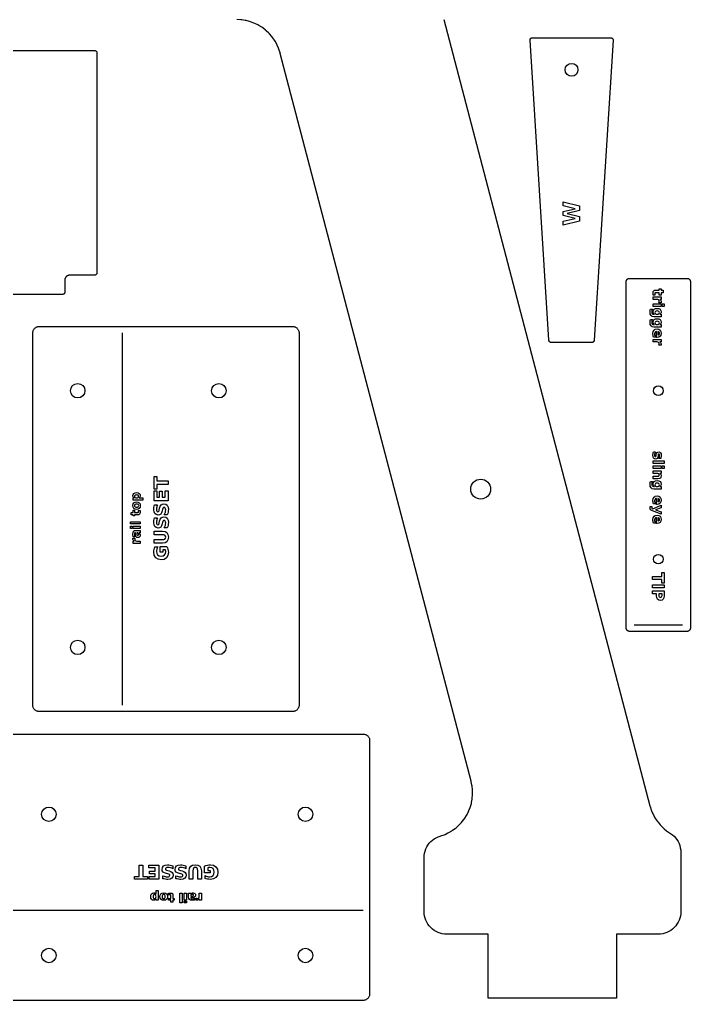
# Model space of a CAD drawing. Header units: millimetres. Extents: x 6 to 892, y 6 to 593.
# Drawn here: x 681.9 to 891, y 6 to 311.6 of the extents above; entities that cross this region are included whole.
import ezdxf

# ---------------------------------------------------------------- set-up
doc = ezdxf.new("R2010")
doc.units = ezdxf.units.MM
doc.layers.add('CUT', color=1, linetype='Continuous')
doc.layers.add('ENGRAVE', color=5, linetype='Continuous')

msp = doc.modelspace()

# ---------------------------------------------------------------- linework, layer by layer
at = {"layer": 'CUT'}
for points in [[(814.12, 311.65), (878.4, 66.6), (878.45, 66.44), (878.78, 65.38), (878.9, 65.06), (879.3, 64.11), (879.45, 63.81), (879.94, 62.91), (880.12, 62.62), (880.7, 61.77), (880.91, 61.5), (881.57, 60.71), (881.8, 60.46), (882.53, 59.74), (882.78, 59.51), (883.58, 58.87), (883.86, 58.67), (884.84, 58.02), (885.4, 57.61), (885.92, 57.15), (886.39, 56.64), (886.8, 56.09), (887.16, 55.49), (887.46, 54.87), (887.69, 54.22), (887.86, 53.55), (887.97, 52.86), (888, 52.17), (888, 33.65), (887.97, 32.96), (887.87, 32.28), (887.7, 31.62), (887.47, 30.97), (887.17, 30.35), (886.82, 29.76), (886.41, 29.21), (885.95, 28.7), (885.44, 28.24), (884.89, 27.83), (884.3, 27.48), (883.68, 27.18), (883.03, 26.95), (882.37, 26.78), (881.69, 26.68), (881, 26.65), (868, 26.65), (868, 6.65), (828, 6.65), (828, 26.65), (815, 26.65), (814.31, 26.68), (813.63, 26.78), (812.97, 26.95), (812.32, 27.18), (811.7, 27.48), (811.11, 27.83), (810.56, 28.24), (810.05, 28.7), (809.59, 29.21), (809.18, 29.76), (808.83, 30.35), (808.53, 30.97), (808.3, 31.62), (808.13, 32.28), (808.03, 32.96), (808, 33.65), (808, 50.5), (808.03, 51.19), (808.14, 51.87), (808.3, 52.54), (808.54, 53.19), (808.83, 53.82), (809.19, 54.41), (809.6, 54.96), (810.07, 55.47), (810.58, 55.93), (811.14, 56.34), (811.73, 56.69), (812.36, 56.98), (813.01, 57.21), (813.25, 57.28), (814.2, 57.62), (814.51, 57.74), (815.43, 58.17), (815.73, 58.32), (816.6, 58.83), (816.88, 59.02), (817.7, 59.61), (817.96, 59.82), (818.72, 60.48), (818.96, 60.72), (819.65, 61.45), (819.87, 61.71), (820.49, 62.51), (820.68, 62.78), (821.21, 63.64), (821.38, 63.93), (821.83, 64.83), (821.97, 65.14), (822.33, 66.08), (822.44, 66.4), (822.71, 67.37), (822.78, 67.7), (822.96, 68.69), (823, 69.03), (823.08, 70.03), (823.1, 70.37), (823.08, 71.38), (823.06, 71.72), (822.94, 72.72), (822.89, 73.05), (822.66, 74.12), (822.63, 74.28), (763.13, 301.12), (763.08, 301.29), (762.73, 302.38), (762.61, 302.71), (762.19, 303.69), (762.03, 304), (761.51, 304.93), (761.32, 305.23), (760.72, 306.1), (760.5, 306.38), (759.81, 307.18), (759.56, 307.44), (758.79, 308.17), (758.52, 308.4), (757.68, 309.04), (757.39, 309.25), (756.49, 309.81), (756.18, 309.98), (755.23, 310.44), (754.9, 310.58), (753.91, 310.95), (753.57, 311.06), (752.55, 311.32), (752.2, 311.39), (751.15, 311.55), (750.8, 311.59), (749.65, 311.65)], [(586.75, 302), (705.25, 302), (705.32, 302), (705.4, 301.99), (705.47, 301.97), (705.54, 301.94), (705.6, 301.91), (705.67, 301.87), (705.73, 301.83), (705.78, 301.78), (705.83, 301.73), (705.87, 301.67), (705.91, 301.6), (705.94, 301.54), (705.97, 301.47), (705.99, 301.4), (706, 301.32), (706, 301.25), (706, 232.75), (706, 232.68), (705.99, 232.6), (705.97, 232.53), (705.94, 232.46), (705.91, 232.4), (705.87, 232.33), (705.83, 232.27), (705.78, 232.22), (705.73, 232.17), (705.67, 232.13), (705.6, 232.09), (705.54, 232.06), (705.47, 232.03), (705.4, 232.01), (705.32, 232), (705.25, 232), (697.51, 232), (697.49, 232), (697.37, 231.99), (697.33, 231.99), (697.23, 231.97), (697.19, 231.97), (697.08, 231.94), (697.05, 231.93), (696.94, 231.89), (696.91, 231.88), (696.81, 231.83), (696.78, 231.81), (696.68, 231.76), (696.65, 231.74), (696.56, 231.67), (696.53, 231.65), (696.45, 231.57), (696.43, 231.55), (696.35, 231.47), (696.33, 231.44), (696.26, 231.35), (696.24, 231.32), (696.19, 231.22), (696.17, 231.19), (696.12, 231.09), (696.11, 231.06), (696.07, 230.95), (696.06, 230.92), (696.03, 230.81), (696.03, 230.77), (696.01, 230.67), (696.01, 230.63), (696, 230.51), (696, 230.49), (696, 226.75), (696, 226.68), (695.99, 226.6), (695.97, 226.53), (695.94, 226.46), (695.91, 226.4), (695.87, 226.33), (695.83, 226.27), (695.78, 226.22), (695.73, 226.17), (695.67, 226.13), (695.6, 226.09), (695.54, 226.06), (695.47, 226.03), (695.4, 226.01), (695.32, 226), (695.25, 226), (666.75, 226)], [(673, 89), (789, 89), (789, 89), (789.2, 88.99), (789.39, 88.96), (789.58, 88.91), (789.77, 88.85), (789.94, 88.76), (790.11, 88.66), (790.27, 88.55), (790.41, 88.41), (790.55, 88.27), (790.66, 88.11), (790.76, 87.94), (790.85, 87.77), (790.91, 87.58), (790.96, 87.39), (790.99, 87.2), (791, 87), (791, 8), (790.99, 7.8), (790.96, 7.61), (790.91, 7.42), (790.85, 7.23), (790.76, 7.06), (790.66, 6.89), (790.55, 6.73), (790.41, 6.59), (790.27, 6.45), (790.11, 6.34), (789.94, 6.24), (789.77, 6.15), (789.58, 6.09), (789.39, 6.04), (789.2, 6.01), (789, 6), (673, 6)]]:
    msp.add_lwpolyline(points, dxfattribs=at)
for points in [[(861, 211.7), (860.99, 211.63), (860.97, 211.55), (860.95, 211.48), (860.92, 211.41), (860.88, 211.35), (860.84, 211.29), (860.79, 211.23), (860.73, 211.18), (860.67, 211.13), (860.61, 211.09), (860.54, 211.06), (860.47, 211.03), (860.4, 211.02), (860.32, 211), (860.25, 211), (847.65, 211), (847.58, 211), (847.51, 211.02), (847.43, 211.03), (847.36, 211.06), (847.29, 211.09), (847.23, 211.13), (847.17, 211.18), (847.11, 211.23), (847.07, 211.29), (847.02, 211.35), (846.98, 211.41), (846.95, 211.48), (846.93, 211.55), (846.91, 211.63), (846.91, 211.7), (841, 305.2), (841, 305.27), (841.01, 305.35), (841.02, 305.42), (841.04, 305.49), (841.06, 305.55), (841.1, 305.62), (841.13, 305.68), (841.18, 305.74), (841.23, 305.79), (841.28, 305.84), (841.34, 305.88), (841.4, 305.92), (841.47, 305.95), (841.54, 305.97), (841.61, 305.99), (841.68, 306), (841.75, 306), (866.15, 306), (866.22, 306), (866.3, 305.99), (866.37, 305.97), (866.43, 305.95), (866.5, 305.92), (866.56, 305.88), (866.62, 305.84), (866.67, 305.79), (866.72, 305.74), (866.77, 305.68), (866.81, 305.62), (866.84, 305.55), (866.86, 305.49), (866.88, 305.42), (866.9, 305.35), (866.9, 305.27), (866.9, 305.2), (861, 211.7)], [(871, 230), (871, 230.1), (871.02, 230.2), (871.04, 230.29), (871.08, 230.38), (871.12, 230.47), (871.17, 230.56), (871.23, 230.63), (871.29, 230.71), (871.37, 230.77), (871.44, 230.83), (871.53, 230.88), (871.62, 230.92), (871.71, 230.96), (871.8, 230.98), (871.9, 231), (872, 231), (890, 231), (890.1, 231), (890.2, 230.98), (890.29, 230.96), (890.38, 230.92), (890.47, 230.88), (890.56, 230.83), (890.63, 230.77), (890.71, 230.71), (890.77, 230.63), (890.83, 230.56), (890.88, 230.47), (890.92, 230.38), (890.96, 230.29), (890.98, 230.2), (891, 230.1), (891, 230), (891, 122), (891, 121.9), (890.98, 121.8), (890.96, 121.71), (890.92, 121.62), (890.88, 121.53), (890.83, 121.44), (890.77, 121.37), (890.71, 121.29), (890.63, 121.23), (890.56, 121.17), (890.47, 121.12), (890.38, 121.08), (890.29, 121.04), (890.2, 121.02), (890.1, 121), (890, 121), (872, 121), (871.9, 121), (871.8, 121.02), (871.71, 121.04), (871.62, 121.08), (871.53, 121.12), (871.44, 121.17), (871.37, 121.23), (871.29, 121.29), (871.23, 121.37), (871.17, 121.44), (871.12, 121.53), (871.08, 121.62), (871.04, 121.71), (871.02, 121.8), (871, 121.9), (871, 122), (871, 230)], [(769, 98), (768.99, 97.8), (768.96, 97.61), (768.91, 97.42), (768.85, 97.23), (768.76, 97.06), (768.66, 96.89), (768.55, 96.73), (768.41, 96.59), (768.27, 96.45), (768.11, 96.34), (767.94, 96.24), (767.77, 96.15), (767.58, 96.09), (767.39, 96.04), (767.2, 96.01), (767, 96), (688, 96), (687.8, 96.01), (687.61, 96.04), (687.42, 96.09), (687.23, 96.15), (687.06, 96.24), (686.89, 96.34), (686.73, 96.45), (686.59, 96.59), (686.45, 96.73), (686.34, 96.89), (686.24, 97.06), (686.15, 97.23), (686.09, 97.42), (686.04, 97.61), (686.01, 97.8), (686, 98), (686, 214), (686.01, 214.2), (686.04, 214.39), (686.09, 214.58), (686.15, 214.77), (686.24, 214.94), (686.34, 215.11), (686.45, 215.27), (686.59, 215.41), (686.73, 215.55), (686.89, 215.66), (687.06, 215.76), (687.23, 215.85), (687.42, 215.91), (687.61, 215.96), (687.8, 215.99), (688, 216), (767, 216), (767.2, 215.99), (767.39, 215.96), (767.58, 215.91), (767.77, 215.85), (767.94, 215.76), (768.11, 215.66), (768.27, 215.55), (768.41, 215.41), (768.55, 215.27), (768.66, 215.11), (768.76, 214.94), (768.85, 214.77), (768.91, 214.58), (768.96, 214.39), (768.99, 214.2), (769, 214), (769, 98)]]:
    msp.add_lwpolyline(points, close=True, dxfattribs=at)
for centre, radius in [((853.95, 296), 2), ((700, 196), 2.25), ((744, 196), 2.25), ((881, 196), 1.5), ((825.62, 165.32), 3.1), ((881, 143.5), 1.5), ((700, 116), 2.25), ((744, 116), 2.25), ((691, 64), 2.25), ((771, 64), 2.25), ((691, 20), 2.25), ((771, 20), 2.25)]:
    msp.add_circle(centre, radius, dxfattribs=at)
at = {"layer": 'ENGRAVE'}
for points in [[(851.37, 247.56), (851.37, 248.82), (855.08, 249.7), (851.37, 250.58), (851.37, 251.85), (855.08, 252.72), (851.37, 253.61), (851.37, 254.86), (856.47, 253.65), (856.47, 252.14), (852.59, 251.21), (856.47, 250.29), (856.47, 248.78), (851.37, 247.56)], [(882.54, 226.54), (881.84, 226.54), (881.84, 225.73), (881.28, 225.73), (881.28, 226.54), (880.24, 226.54), (880.09, 226.52), (880, 226.47), (879.96, 226.37), (879.94, 226.2), (879.94, 225.8), (879.38, 225.8), (879.38, 226.47), (879.43, 226.87), (879.57, 227.13), (879.84, 227.28), (880.24, 227.33), (881.28, 227.33), (881.28, 227.72), (881.84, 227.72), (881.84, 227.33), (882.54, 227.33), (882.54, 226.54)], [(881.17, 223.42), (881.21, 223.52), (881.24, 223.63), (881.26, 223.73), (881.27, 223.83), (881.22, 224.1), (881.07, 224.3), (880.83, 224.42), (880.51, 224.46), (879.38, 224.46), (879.38, 225.25), (881.84, 225.25), (881.84, 224.46), (881.44, 224.46), (881.65, 224.3), (881.79, 224.11), (881.87, 223.9), (881.9, 223.64), (881.9, 223.6), (881.9, 223.56), (881.89, 223.5), (881.88, 223.42), (881.17, 223.42)], [(879.8, 219.81), (879.61, 219.98), (879.48, 220.17), (879.41, 220.38), (879.38, 220.62), (879.47, 221.03), (879.73, 221.37), (880.14, 221.59), (880.64, 221.66), (881.14, 221.59), (881.54, 221.37), (881.81, 221.03), (881.9, 220.62), (881.87, 220.38), (881.79, 220.17), (881.66, 219.98), (881.48, 219.81), (881.84, 219.81), (881.84, 219.02), (879.63, 219.02), (879.1, 219.11), (878.72, 219.4), (878.49, 219.85), (878.41, 220.48), (878.42, 220.71), (878.44, 220.93), (878.49, 221.14), (878.55, 221.36), (879.16, 221.36), (879.06, 221.16), (878.99, 220.96), (878.94, 220.76), (878.93, 220.56), (878.97, 220.22), (879.1, 219.99), (879.32, 219.86), (879.63, 219.81), (879.8, 219.81)], [(881.33, 220.33), (881.28, 220.55), (881.15, 220.71), (880.93, 220.81), (880.64, 220.85), (880.34, 220.81), (880.13, 220.72), (880, 220.55), (879.95, 220.33), (880, 220.11), (880.13, 219.95), (880.35, 219.85), (880.64, 219.81), (880.93, 219.85), (881.15, 219.95), (881.28, 220.11), (881.33, 220.33)], [(879.8, 216.59), (879.61, 216.76), (879.48, 216.95), (879.41, 217.16), (879.38, 217.4), (879.47, 217.81), (879.73, 218.15), (880.14, 218.37), (880.64, 218.44), (881.14, 218.37), (881.54, 218.15), (881.81, 217.81), (881.9, 217.4), (881.87, 217.16), (881.79, 216.95), (881.66, 216.76), (881.48, 216.59), (881.84, 216.59), (881.84, 215.8), (879.63, 215.8), (879.1, 215.89), (878.72, 216.17), (878.49, 216.63), (878.41, 217.26), (878.42, 217.49), (878.44, 217.71), (878.49, 217.92), (878.55, 218.14), (879.16, 218.14), (879.06, 217.94), (878.99, 217.74), (878.94, 217.54), (878.93, 217.34), (878.97, 217), (879.1, 216.77), (879.32, 216.64), (879.63, 216.59), (879.8, 216.59)], [(881.33, 217.11), (881.28, 217.33), (881.15, 217.49), (880.93, 217.59), (880.64, 217.63), (880.34, 217.59), (880.13, 217.49), (880, 217.33), (879.95, 217.11), (880, 216.89), (880.13, 216.73), (880.35, 216.63), (880.64, 216.59), (880.93, 216.63), (881.15, 216.73), (881.28, 216.89), (881.33, 217.11)], [(880.62, 212.59), (880.39, 212.59), (880.39, 214.43), (880.15, 214.36), (879.98, 214.23), (879.87, 214.02), (879.84, 213.75), (879.86, 213.5), (879.91, 213.24), (880.01, 212.98), (880.14, 212.7), (879.53, 212.7), (879.44, 212.98), (879.37, 213.26), (879.33, 213.54), (879.32, 213.82), (879.4, 214.41), (879.66, 214.86), (880.06, 215.14), (880.61, 215.23), (881.15, 215.14), (881.55, 214.87), (881.81, 214.43), (881.9, 213.86), (881.81, 213.34), (881.55, 212.94), (881.14, 212.68), (880.62, 212.59)], [(880.88, 213.4), (881.08, 213.43), (881.24, 213.53), (881.34, 213.68), (881.38, 213.87), (881.35, 214.08), (881.25, 214.24), (881.09, 214.36), (880.88, 214.42), (880.88, 213.4)], [(881.17, 210.16), (881.21, 210.27), (881.24, 210.37), (881.26, 210.47), (881.27, 210.58), (881.22, 210.84), (881.07, 211.04), (880.83, 211.16), (880.51, 211.21), (879.38, 211.21), (879.38, 211.99), (881.84, 211.99), (881.84, 211.21), (881.44, 211.21), (881.65, 211.04), (881.79, 210.86), (881.87, 210.64), (881.9, 210.39), (881.9, 210.35), (881.9, 210.3), (881.89, 210.24), (881.88, 210.17), (881.17, 210.16)], [(881.76, 174.87), (881.17, 174.87), (881.26, 175.12), (881.32, 175.36), (881.36, 175.59), (881.38, 175.8), (881.36, 176), (881.32, 176.14), (881.25, 176.22), (881.15, 176.24), (881.07, 176.22), (881, 176.16), (880.96, 176.05), (880.93, 175.87), (880.91, 175.73), (880.81, 175.22), (880.66, 174.91), (880.43, 174.76), (880.1, 174.71), (879.76, 174.78), (879.51, 175), (879.37, 175.36), (879.32, 175.86), (879.33, 176.11), (879.35, 176.37), (879.4, 176.63), (879.47, 176.9), (880.07, 176.9), (879.97, 176.66), (879.9, 176.42), (879.85, 176.17), (879.84, 175.92), (879.85, 175.71), (879.9, 175.57), (879.98, 175.48), (880.09, 175.45), (880.18, 175.47), (880.25, 175.53), (880.29, 175.65), (880.33, 175.85), (880.35, 175.99), (880.44, 176.44), (880.59, 176.73), (880.81, 176.89), (881.13, 176.94), (881.47, 176.87), (881.71, 176.67), (881.85, 176.33), (881.9, 175.85), (881.89, 175.63), (881.87, 175.39), (881.83, 175.14), (881.76, 174.87)], [(723.79, 165.28), (723.79, 169.31), (724.64, 169.31), (724.64, 167.86), (728.16, 167.86), (728.16, 166.74), (724.64, 166.74), (724.64, 165.28), (723.79, 165.28)], [(880.88, 168.56), (879.38, 168.56), (879.38, 169.35), (879.62, 169.35), (880.53, 169.35), (880.8, 169.35), (880.97, 169.36), (881.07, 169.38), (881.14, 169.41), (881.21, 169.46), (881.26, 169.54), (881.3, 169.62), (881.31, 169.72), (881.26, 169.94), (881.12, 170.1), (880.89, 170.21), (880.59, 170.24), (879.38, 170.24), (879.38, 171.03), (881.84, 171.03), (881.84, 170.24), (881.48, 170.24), (881.67, 170.06), (881.8, 169.87), (881.87, 169.65), (881.9, 169.42), (881.83, 169.05), (881.64, 168.78), (881.32, 168.61), (880.88, 168.56)], [(879.8, 166.15), (879.61, 166.32), (879.48, 166.51), (879.41, 166.72), (879.38, 166.96), (879.47, 167.37), (879.73, 167.71), (880.14, 167.93), (880.64, 168), (881.14, 167.93), (881.54, 167.71), (881.81, 167.37), (881.9, 166.96), (881.87, 166.72), (881.79, 166.51), (881.66, 166.32), (881.48, 166.15), (881.84, 166.15), (881.84, 165.36), (879.63, 165.36), (879.1, 165.45), (878.72, 165.74), (878.49, 166.19), (878.41, 166.82), (878.42, 167.05), (878.44, 167.27), (878.49, 167.48), (878.55, 167.7), (879.16, 167.7), (879.06, 167.5), (878.99, 167.3), (878.94, 167.1), (878.93, 166.9), (878.97, 166.56), (879.1, 166.33), (879.32, 166.2), (879.63, 166.15), (879.8, 166.15)], [(881.33, 166.67), (881.28, 166.89), (881.15, 167.05), (880.93, 167.15), (880.64, 167.19), (880.34, 167.15), (880.13, 167.06), (880, 166.89), (879.95, 166.67), (880, 166.45), (880.13, 166.29), (880.35, 166.19), (880.64, 166.15), (880.93, 166.19), (881.15, 166.29), (881.28, 166.45), (881.33, 166.67)], [(719.12, 162.59), (720.27, 162.59), (720.27, 161.9), (717.25, 161.9), (717.25, 162.59), (717.57, 162.59), (717.41, 162.75), (717.29, 162.92), (717.22, 163.1), (717.2, 163.32), (717.28, 163.69), (717.52, 163.98), (717.89, 164.18), (718.35, 164.24), (718.81, 164.18), (719.18, 163.98), (719.42, 163.69), (719.5, 163.32), (719.47, 163.1), (719.41, 162.92), (719.29, 162.75), (719.12, 162.59)], [(717.71, 163.06), (717.75, 162.86), (717.87, 162.71), (718.07, 162.62), (718.35, 162.59), (718.62, 162.62), (718.82, 162.71), (718.95, 162.86), (718.99, 163.06), (718.95, 163.26), (718.83, 163.4), (718.62, 163.49), (718.35, 163.52), (718.07, 163.49), (717.87, 163.4), (717.75, 163.26), (717.71, 163.06)], [(723.79, 161.71), (723.79, 164.75), (724.64, 164.75), (724.64, 162.83), (725.45, 162.83), (725.45, 164.64), (726.31, 164.64), (726.31, 162.83), (727.31, 162.83), (727.31, 164.81), (728.16, 164.81), (728.16, 161.71), (723.79, 161.71)], [(880.62, 160.58), (880.39, 160.58), (880.39, 162.42), (880.15, 162.36), (879.98, 162.22), (879.87, 162.02), (879.84, 161.74), (879.86, 161.49), (879.91, 161.23), (880.01, 160.97), (880.14, 160.7), (879.53, 160.7), (879.44, 160.98), (879.37, 161.26), (879.33, 161.54), (879.32, 161.81), (879.4, 162.41), (879.66, 162.85), (880.06, 163.13), (880.61, 163.22), (881.15, 163.13), (881.55, 162.86), (881.81, 162.43), (881.9, 161.86), (881.81, 161.34), (881.55, 160.93), (881.14, 160.67), (880.62, 160.58)], [(880.88, 161.39), (881.08, 161.42), (881.24, 161.52), (881.34, 161.67), (881.38, 161.86), (881.35, 162.07), (881.25, 162.23), (881.09, 162.35), (880.88, 162.41), (880.88, 161.39)], [(717.2, 160.19), (717.28, 160.69), (717.5, 161.07), (717.87, 161.31), (718.35, 161.39), (718.83, 161.31), (719.19, 161.07), (719.42, 160.69), (719.5, 160.19), (719.42, 159.68), (719.19, 159.3), (718.83, 159.06), (718.35, 158.98), (717.87, 159.06), (717.5, 159.3), (717.28, 159.68), (717.2, 160.19)], [(717.7, 160.19), (717.74, 159.98), (717.87, 159.83), (718.07, 159.74), (718.35, 159.71), (718.63, 159.74), (718.83, 159.83), (718.96, 159.98), (719, 160.19), (718.96, 160.39), (718.83, 160.54), (718.63, 160.63), (718.35, 160.66), (718.07, 160.63), (717.87, 160.54), (717.74, 160.39), (717.7, 160.19)], [(723.92, 160.43), (724.85, 160.43), (724.71, 160.07), (724.61, 159.73), (724.54, 159.39), (724.52, 159.08), (724.55, 158.73), (724.64, 158.48), (724.78, 158.34), (724.98, 158.29), (725.14, 158.32), (725.26, 158.42), (725.35, 158.6), (725.42, 158.89), (725.52, 159.37), (725.71, 159.99), (725.97, 160.41), (726.33, 160.64), (726.82, 160.72), (727.45, 160.61), (727.89, 160.29), (728.16, 159.74), (728.25, 158.98), (728.23, 158.56), (728.17, 158.14), (728.07, 157.72), (727.93, 157.3), (726.98, 157.3), (727.17, 157.71), (727.32, 158.11), (727.4, 158.5), (727.43, 158.87), (727.4, 159.19), (727.3, 159.43), (727.15, 159.58), (726.95, 159.63), (726.77, 159.6), (726.64, 159.5), (726.53, 159.3), (726.44, 158.96), (726.34, 158.53), (726.16, 157.96), (725.89, 157.57), (725.53, 157.34), (725.06, 157.26), (724.49, 157.37), (724.06, 157.69), (723.79, 158.2), (723.71, 158.9), (723.72, 159.27), (723.76, 159.64), (723.83, 160.03), (723.92, 160.43)], [(881.84, 160.31), (881.84, 159.52), (880.17, 158.86), (881.84, 158.3), (881.84, 157.51), (879.15, 158.55), (878.8, 158.72), (878.57, 158.91), (878.45, 159.15), (878.41, 159.46), (878.41, 159.91), (878.93, 159.91), (878.93, 159.67), (878.94, 159.49), (878.99, 159.38), (879.08, 159.3), (879.22, 159.23), (879.29, 159.21), (881.84, 160.31)], [(716.63, 158), (717.25, 158), (717.25, 158.72), (717.75, 158.72), (717.75, 158), (718.68, 158), (718.81, 158.01), (718.89, 158.06), (718.93, 158.15), (718.94, 158.3), (718.94, 158.66), (719.44, 158.66), (719.44, 158.06), (719.4, 157.71), (719.27, 157.47), (719.03, 157.34), (718.68, 157.3), (717.75, 157.3), (717.75, 156.95), (717.25, 156.95), (717.25, 157.3), (716.63, 157.3), (716.63, 158)], [(723.92, 156.38), (724.85, 156.38), (724.71, 156.02), (724.61, 155.67), (724.54, 155.34), (724.52, 155.03), (724.55, 154.67), (724.64, 154.43), (724.78, 154.28), (724.98, 154.24), (725.14, 154.27), (725.26, 154.37), (725.35, 154.55), (725.42, 154.84), (725.52, 155.32), (725.71, 155.94), (725.97, 156.36), (726.33, 156.59), (726.82, 156.66), (727.45, 156.56), (727.89, 156.23), (728.16, 155.69), (728.25, 154.92), (728.23, 154.51), (728.17, 154.09), (728.07, 153.67), (727.93, 153.25), (726.98, 153.25), (727.17, 153.66), (727.32, 154.06), (727.4, 154.44), (727.43, 154.82), (727.4, 155.14), (727.3, 155.38), (727.15, 155.53), (726.95, 155.58), (726.77, 155.54), (726.64, 155.44), (726.53, 155.24), (726.44, 154.91), (726.34, 154.48), (726.16, 153.91), (725.89, 153.52), (725.53, 153.29), (725.06, 153.21), (724.49, 153.32), (724.06, 153.63), (723.79, 154.15), (723.71, 154.85), (723.72, 155.21), (723.76, 155.59), (723.83, 155.98), (723.92, 156.38)], [(880.62, 154.6), (880.39, 154.6), (880.39, 156.44), (880.15, 156.37), (879.98, 156.24), (879.87, 156.03), (879.84, 155.76), (879.86, 155.51), (879.91, 155.25), (880.01, 154.98), (880.14, 154.71), (879.53, 154.71), (879.44, 154.99), (879.37, 155.27), (879.33, 155.55), (879.32, 155.83), (879.4, 156.42), (879.66, 156.87), (880.06, 157.14), (880.61, 157.24), (881.15, 157.15), (881.55, 156.87), (881.81, 156.44), (881.9, 155.87), (881.81, 155.35), (881.55, 154.94), (881.14, 154.68), (880.62, 154.6)], [(880.88, 155.4), (881.08, 155.44), (881.24, 155.54), (881.34, 155.69), (881.38, 155.88), (881.35, 156.08), (881.25, 156.25), (881.09, 156.36), (880.88, 156.43), (880.88, 155.4)], [(718.19, 152.45), (719.44, 152.45), (719.44, 151.75), (719.12, 151.75), (719.29, 151.6), (719.41, 151.43), (719.47, 151.23), (719.5, 151), (719.45, 150.69), (719.3, 150.45), (719.07, 150.29), (718.78, 150.24), (718.45, 150.3), (718.22, 150.5), (718.08, 150.84), (718.04, 151.33), (718.04, 151.75), (717.99, 151.75), (717.84, 151.71), (717.74, 151.61), (717.68, 151.45), (717.66, 151.21), (717.68, 150.99), (717.71, 150.79), (717.77, 150.6), (717.84, 150.43), (717.31, 150.43), (717.26, 150.65), (717.23, 150.88), (717.21, 151.11), (717.2, 151.33), (717.26, 151.84), (717.43, 152.19), (717.74, 152.38), (718.19, 152.45)], [(717.85, 150.05), (717.81, 149.96), (717.78, 149.87), (717.77, 149.78), (717.76, 149.69), (717.81, 149.45), (717.94, 149.27), (718.15, 149.16), (718.43, 149.13), (719.44, 149.13), (719.44, 148.43), (717.25, 148.43), (717.25, 149.13), (717.61, 149.13), (717.43, 149.27), (717.3, 149.44), (717.22, 149.63), (717.2, 149.86), (717.2, 149.89), (717.2, 149.93), (717.21, 149.98), (717.22, 150.05), (717.85, 150.05)], [(718.46, 151.38), (718.47, 151.19), (718.53, 151.05), (718.62, 150.97), (718.75, 150.94), (718.87, 150.96), (718.96, 151.03), (719.01, 151.14), (719.03, 151.28), (719, 151.46), (718.89, 151.61), (718.73, 151.71), (718.54, 151.75), (718.46, 151.75), (718.46, 151.38)], [(723.79, 148.46), (723.79, 149.59), (726.41, 149.59), (726.87, 149.63), (727.18, 149.77), (727.36, 150), (727.42, 150.34), (727.36, 150.69), (727.18, 150.93), (726.87, 151.06), (726.41, 151.1), (723.79, 151.1), (723.79, 152.23), (726.41, 152.23), (727.22, 152.11), (727.79, 151.76), (728.13, 151.18), (728.25, 150.34), (728.13, 149.51), (727.79, 148.93), (727.22, 148.58), (726.41, 148.46), (723.79, 148.46)], [(727.83, 147.47), (728.01, 147.04), (728.14, 146.59), (728.22, 146.13), (728.25, 145.65), (728.09, 144.67), (727.63, 143.92), (726.91, 143.44), (725.98, 143.28), (725.03, 143.45), (724.31, 143.93), (723.86, 144.7), (723.71, 145.72), (723.73, 146.14), (723.79, 146.55), (723.89, 146.94), (724.03, 147.31), (724.94, 147.31), (724.76, 146.94), (724.63, 146.58), (724.55, 146.22), (724.52, 145.85), (724.62, 145.26), (724.9, 144.82), (725.36, 144.54), (725.98, 144.45), (726.59, 144.54), (727.05, 144.8), (727.33, 145.23), (727.43, 145.8), (727.42, 145.97), (727.41, 146.13), (727.38, 146.27), (727.34, 146.4), (726.49, 146.4), (726.49, 145.71), (725.73, 145.71), (725.73, 147.47), (727.83, 147.47)], [(882.85, 139.33), (882.85, 135.97), (882.13, 135.97), (882.13, 137.18), (879.2, 137.18), (879.2, 138.12), (882.13, 138.12), (882.13, 139.33), (882.85, 139.33)], [(882.85, 133.62), (882.85, 132.06), (882.77, 131.45), (882.54, 131), (882.16, 130.72), (881.66, 130.62), (881.15, 130.72), (880.77, 131), (880.54, 131.45), (880.46, 132.06), (880.46, 132.68), (879.2, 132.68), (879.2, 133.62), (882.85, 133.62)], [(882.16, 132.68), (881.15, 132.68), (881.15, 132.16), (881.18, 131.92), (881.28, 131.74), (881.44, 131.63), (881.66, 131.59), (881.87, 131.63), (882.03, 131.74), (882.13, 131.92), (882.16, 132.16), (882.16, 132.68)], [(721.72, 43.79), (717.69, 43.79), (717.69, 44.64), (719.14, 44.64), (719.14, 48.16), (720.26, 48.16), (720.26, 44.64), (721.72, 44.64), (721.72, 43.79)], [(725.29, 43.79), (722.25, 43.79), (722.25, 44.64), (724.17, 44.64), (724.17, 45.45), (722.36, 45.45), (722.36, 46.31), (724.17, 46.31), (724.17, 47.31), (722.19, 47.31), (722.19, 48.16), (725.29, 48.16), (725.29, 43.79)], [(726.57, 43.92), (726.57, 44.85), (726.93, 44.71), (727.27, 44.61), (727.61, 44.55), (727.92, 44.52), (728.27, 44.55), (728.52, 44.64), (728.66, 44.78), (728.71, 44.98), (728.68, 45.14), (728.58, 45.26), (728.4, 45.35), (728.11, 45.42), (727.63, 45.52), (727.01, 45.71), (726.59, 45.97), (726.36, 46.33), (726.28, 46.82), (726.39, 47.45), (726.71, 47.89), (727.26, 48.16), (728.02, 48.25), (728.44, 48.23), (728.86, 48.17), (729.28, 48.07), (729.7, 47.93), (729.7, 46.98), (729.29, 47.17), (728.89, 47.32), (728.5, 47.4), (728.13, 47.43), (727.81, 47.4), (727.57, 47.3), (727.42, 47.16), (727.37, 46.95), (727.4, 46.77), (727.5, 46.64), (727.7, 46.53), (728.04, 46.44), (728.47, 46.34), (729.04, 46.16), (729.43, 45.89), (729.66, 45.53), (729.74, 45.06), (729.63, 44.49), (729.31, 44.06), (728.8, 43.79), (728.1, 43.71), (727.73, 43.72), (727.36, 43.76), (726.97, 43.83), (726.57, 43.92)], [(730.62, 43.92), (730.62, 44.85), (730.98, 44.71), (731.33, 44.61), (731.66, 44.55), (731.97, 44.52), (732.33, 44.55), (732.57, 44.64), (732.72, 44.78), (732.76, 44.98), (732.73, 45.14), (732.63, 45.26), (732.45, 45.35), (732.16, 45.42), (731.68, 45.52), (731.06, 45.71), (730.64, 45.97), (730.41, 46.33), (730.34, 46.82), (730.44, 47.45), (730.77, 47.89), (731.31, 48.16), (732.08, 48.25), (732.49, 48.23), (732.91, 48.17), (733.33, 48.07), (733.75, 47.93), (733.75, 46.98), (733.34, 47.17), (732.94, 47.32), (732.56, 47.4), (732.18, 47.43), (731.86, 47.4), (731.62, 47.3), (731.47, 47.16), (731.42, 46.95), (731.46, 46.77), (731.56, 46.64), (731.76, 46.53), (732.09, 46.44), (732.52, 46.34), (733.09, 46.16), (733.48, 45.89), (733.71, 45.53), (733.79, 45.06), (733.68, 44.49), (733.37, 44.06), (732.85, 43.79), (732.15, 43.71), (731.79, 43.72), (731.41, 43.76), (731.02, 43.83), (730.62, 43.92)], [(738.54, 43.79), (737.41, 43.79), (737.41, 46.41), (737.37, 46.87), (737.23, 47.18), (737, 47.36), (736.66, 47.42), (736.31, 47.36), (736.07, 47.18), (735.94, 46.87), (735.9, 46.41), (735.9, 43.79), (734.77, 43.79), (734.77, 46.41), (734.89, 47.22), (735.24, 47.79), (735.82, 48.13), (736.66, 48.25), (737.49, 48.13), (738.07, 47.79), (738.42, 47.22), (738.54, 46.41), (738.54, 43.79)], [(739.53, 47.83), (739.96, 48.01), (740.41, 48.14), (740.87, 48.22), (741.35, 48.25), (742.33, 48.09), (743.08, 47.63), (743.56, 46.91), (743.72, 45.98), (743.55, 45.03), (743.07, 44.31), (742.3, 43.86), (741.28, 43.71), (740.86, 43.73), (740.45, 43.79), (740.06, 43.89), (739.69, 44.03), (739.69, 44.94), (740.06, 44.76), (740.42, 44.63), (740.78, 44.55), (741.15, 44.52), (741.74, 44.62), (742.18, 44.9), (742.46, 45.36), (742.55, 45.98), (742.46, 46.59), (742.2, 47.05), (741.77, 47.33), (741.2, 47.43), (741.03, 47.42), (740.87, 47.41), (740.73, 47.38), (740.6, 47.34), (740.6, 46.49), (741.29, 46.49), (741.29, 45.73), (739.53, 45.73), (739.53, 47.83)], [(724.41, 39.12), (724.41, 40.27), (725.1, 40.27), (725.1, 37.25), (724.41, 37.25), (724.41, 37.57), (724.25, 37.41), (724.08, 37.29), (723.9, 37.22), (723.68, 37.2), (723.31, 37.28), (723.02, 37.52), (722.82, 37.89), (722.76, 38.35), (722.82, 38.81), (723.02, 39.18), (723.31, 39.42), (723.68, 39.5), (723.9, 39.47), (724.08, 39.41), (724.25, 39.29), (724.41, 39.12)], [(723.94, 37.71), (724.14, 37.75), (724.29, 37.87), (724.38, 38.07), (724.41, 38.35), (724.38, 38.62), (724.29, 38.82), (724.14, 38.95), (723.94, 38.99), (723.74, 38.95), (723.6, 38.83), (723.51, 38.62), (723.48, 38.35), (723.51, 38.07), (723.6, 37.87), (723.74, 37.75), (723.94, 37.71)], [(726.81, 37.2), (726.31, 37.28), (725.93, 37.51), (725.69, 37.87), (725.61, 38.35), (725.69, 38.83), (725.93, 39.19), (726.31, 39.42), (726.81, 39.5), (727.32, 39.42), (727.7, 39.19), (727.94, 38.83), (728.02, 38.35), (727.94, 37.87), (727.7, 37.51), (727.32, 37.28), (726.81, 37.2)], [(726.81, 37.7), (727.02, 37.74), (727.17, 37.87), (727.26, 38.07), (727.29, 38.35), (727.26, 38.63), (727.17, 38.83), (727.02, 38.96), (726.81, 39), (726.61, 38.96), (726.46, 38.83), (726.37, 38.63), (726.34, 38.35), (726.37, 38.07), (726.46, 37.87), (726.61, 37.74), (726.81, 37.7)], [(729, 36.63), (729, 37.25), (728.28, 37.25), (728.28, 37.75), (729, 37.75), (729, 38.68), (728.99, 38.81), (728.94, 38.89), (728.85, 38.93), (728.7, 38.94), (728.34, 38.94), (728.34, 39.44), (728.94, 39.44), (729.29, 39.4), (729.53, 39.27), (729.66, 39.03), (729.7, 38.68), (729.7, 37.75), (730.05, 37.75), (730.05, 37.25), (729.7, 37.25), (729.7, 36.63), (729, 36.63)], [(734.55, 38.19), (734.55, 39.44), (735.25, 39.44), (735.25, 39.12), (735.4, 39.29), (735.57, 39.41), (735.77, 39.47), (736, 39.5), (736.31, 39.45), (736.55, 39.3), (736.71, 39.07), (736.76, 38.78), (736.7, 38.45), (736.5, 38.22), (736.16, 38.08), (735.67, 38.04), (735.25, 38.04), (735.25, 37.98), (735.29, 37.84), (735.39, 37.74), (735.55, 37.68), (735.79, 37.66), (736.01, 37.68), (736.21, 37.71), (736.4, 37.77), (736.57, 37.84), (736.57, 37.31), (736.35, 37.26), (736.12, 37.23), (735.89, 37.21), (735.67, 37.2), (735.16, 37.26), (734.81, 37.43), (734.62, 37.74), (734.55, 38.19)], [(735.62, 38.46), (735.81, 38.47), (735.95, 38.53), (736.03, 38.62), (736.06, 38.75), (736.04, 38.87), (735.97, 38.96), (735.86, 39.01), (735.72, 39.03), (735.54, 39), (735.39, 38.89), (735.29, 38.73), (735.25, 38.54), (735.25, 38.46), (735.62, 38.46)], [(736.95, 37.85), (737.04, 37.81), (737.13, 37.78), (737.22, 37.77), (737.31, 37.76), (737.55, 37.81), (737.73, 37.94), (737.84, 38.15), (737.87, 38.43), (737.87, 39.44), (738.57, 39.44), (738.57, 37.25), (737.87, 37.25), (737.87, 37.61), (737.73, 37.43), (737.56, 37.3), (737.37, 37.22), (737.14, 37.2), (737.11, 37.2), (737.07, 37.2), (737.02, 37.21), (736.95, 37.22), (736.95, 37.85)]]:
    msp.add_lwpolyline(points, close=True, dxfattribs=at)
for points in [[(881.84, 223.03), (881.84, 222.24), (879.38, 222.24), (879.38, 223.03), (881.84, 223.03)], [(882.8, 223.03), (882.8, 222.24), (882.16, 222.24), (882.16, 223.03), (882.8, 223.03)], [(714, 98), (714, 214)], [(882.8, 174.11), (882.8, 173.33), (879.38, 173.33), (879.38, 174.11), (882.8, 174.11)], [(881.84, 172.57), (881.84, 171.79), (879.38, 171.79), (879.38, 172.57), (881.84, 172.57)], [(882.8, 172.57), (882.8, 171.79), (882.16, 171.79), (882.16, 172.57), (882.8, 172.57)], [(716.4, 154.47), (716.4, 155.17), (719.44, 155.17), (719.44, 154.47), (716.4, 154.47)], [(716.4, 153.1), (716.4, 153.8), (716.97, 153.8), (716.97, 153.1), (716.4, 153.1)], [(717.25, 153.1), (717.25, 153.8), (719.44, 153.8), (719.44, 153.1), (717.25, 153.1)], [(882.85, 135.48), (882.85, 134.54), (879.2, 134.54), (879.2, 135.48), (882.85, 135.48)], [(873.5, 123), (888.5, 123)], [(732.53, 36.4), (731.83, 36.4), (731.83, 39.44), (732.53, 39.44), (732.53, 36.4)], [(733.9, 37.25), (733.2, 37.25), (733.2, 39.44), (733.9, 39.44), (733.9, 37.25)], [(733.9, 36.4), (733.2, 36.4), (733.2, 36.97), (733.9, 36.97), (733.9, 36.4)], [(789, 34), (673, 34)]]:
    msp.add_lwpolyline(points, dxfattribs=at)

doc.saveas('drawing.dxf')
